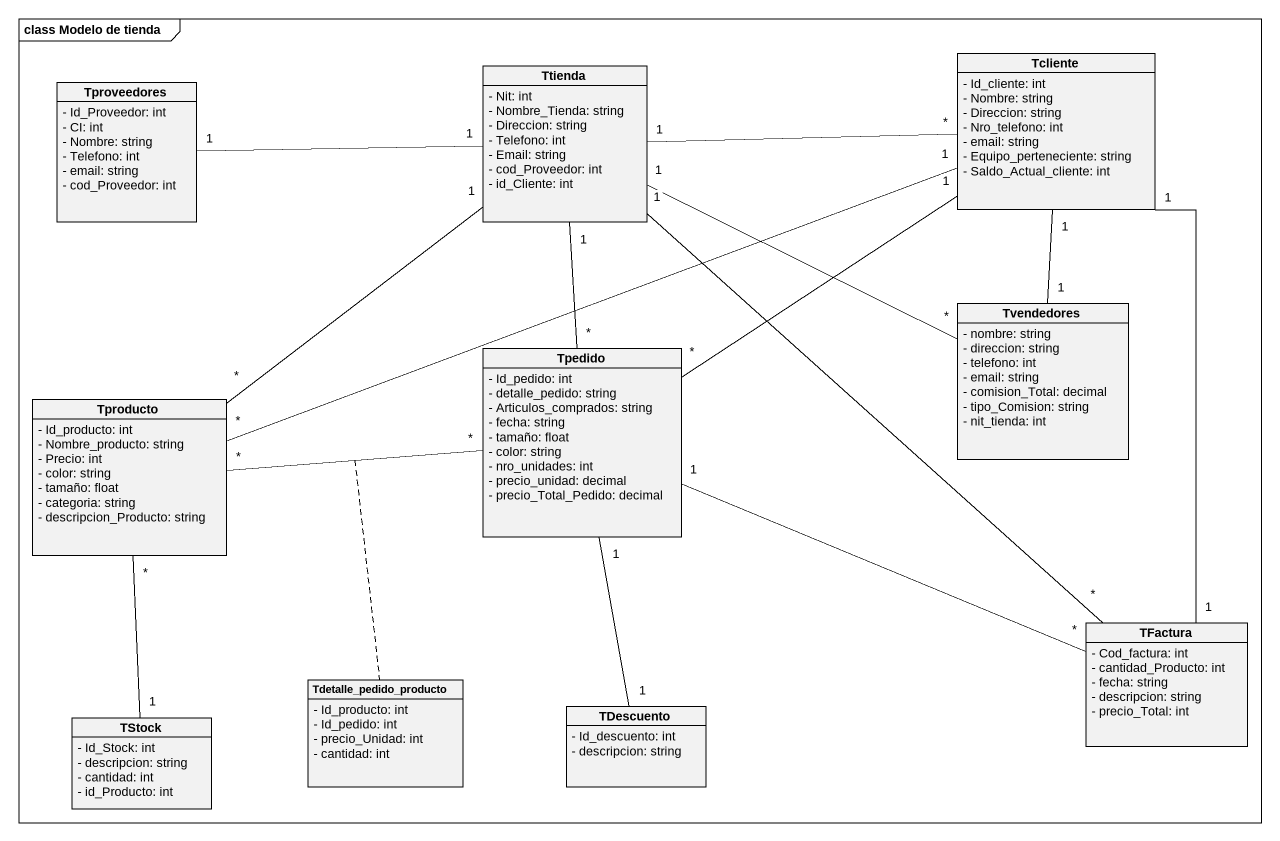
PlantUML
@startuml
mainframe class Modelo de tienda
hide circle
hide empty members
skinparam classAttributeIconSize 0
class Tproveedores {
  - Id_Proveedor: int
  - CI: int
  - Nombre: string
  - Telefono: int
  - email: string
  - cod_Proveedor: int
}
class Ttienda {
  - Nit: int
  - Nombre_Tienda: string
  - Direccion: string
  - Telefono: int
  - Email: string
  - cod_Proveedor: int
  - id_Cliente: int
}
class Tcliente {
  - Id_cliente: int
  - Nombre: string
  - Direccion: string
  - Nro_telefono: int
  - email: string
  - Equipo_perteneciente: string
  - Saldo_Actual_cliente: int
}
class Tvendedores {
  - nombre: string
  - direccion: string
  - telefono: int
  - email: string
  - comision_Total: decimal
  - tipo_Comision: string
  - nit_tienda: int
}
class Tpedido {
  - Id_pedido: int
  - detalle_pedido: string
  - Articulos_comprados: string
  - fecha: string
  - tamaño: float
  - color: string
  - nro_unidades: int
  - precio_unidad: decimal
  - precio_Total_Pedido: decimal
}
class Tproducto {
  - Id_producto: int
  - Nombre_producto: string
  - Precio: int
  - color: string
  - tamaño: float
  - categoria: string
  - descripcion_Producto: string
}
class TFactura {
  - Cod_factura: int
  - cantidad_Producto: int
  - fecha: string
  - descripcion: string
  - precio_Total: int
}
class TStock {
  - Id_Stock: int
  - descripcion: string
  - cantidad: int
  - id_Producto: int
}
class Tdetalle_pedido_producto {
  - Id_producto: int
  - Id_pedido: int
  - precio_Unidad: int
  - cantidad: int
}
class TDescuento {
  - Id_descuento: int
  - descripcion: string
}
Tproveedores "1" -right- "1" Ttienda
Ttienda "1" -right- "*" Tcliente
Ttienda "1" -right- "*" Tvendedores
Ttienda "1" -- "*" Tpedido
Ttienda "1" -- "*" Tproducto
Ttienda "1" -- "*" TFactura
Tcliente "1" -- "1" Tvendedores
Tcliente "1" -- "*" Tpedido
Tcliente "1" -left- "*" Tproducto
Tcliente "1" -- "1" TFactura
Tpedido "1" -right- "*" TFactura
Tpedido "1" -- "1" TDescuento
Tproducto "*" -right- "*" Tpedido
(Tproducto, Tpedido) .. Tdetalle_pedido_producto
Tproducto "*" -- "1" TStock
@enduml
